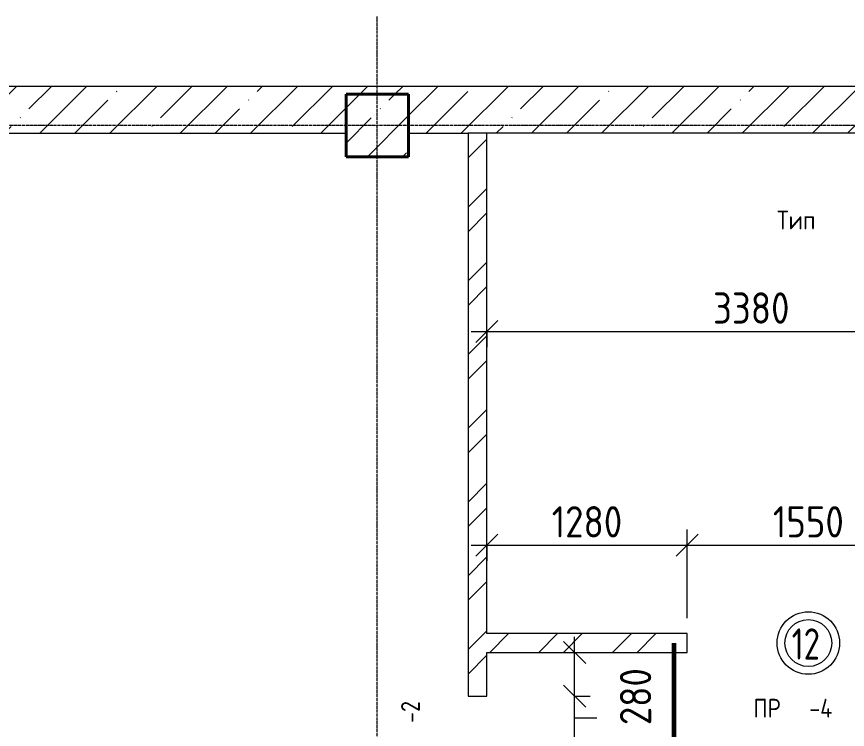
# Model space of a CAD drawing. Header units: millimetres. Extents: x -60946 to 138510, y -262288 to 24501.
# Drawn here: x -15906 to -10595, y 19943 to 24501 of the extents above; entities that cross this region are included whole.
import ezdxf

# ---------------------------------------------------------------- set-up
doc = ezdxf.new("R2010")
doc.units = ezdxf.units.MM
doc.linetypes.add('ADSK_Линия сетки', pattern=[25, 20, -2.5, 0, -2.5])
for name, color, linetype, lineweight in [('0) 1 вып перегородка', 7, 'Continuous', 60), ('Марки', 7, 'Continuous', 20), ('Марки дверей', 7, 'Continuous', 20), ('Несущие колонны', 7, 'Continuous', 18), ('Оси', 7, 'Continuous', 9), ('Размеры', 7, 'Continuous', 9), ('Стены внутренние', 7, 'Continuous', 18), ('Стены штриховка', 7, 'Continuous', 9)]:
    doc.layers.add(name, color=color, linetype=linetype, lineweight=lineweight)
doc.styles.add('GOST Common_3', font='', dxfattribs={"width": 0.9, "height": 200})
doc.styles.add('GOST Common_9', font='', dxfattribs={"width": 0.9, "height": 120})
doc.styles.add('GOST Common_B', font='', dxfattribs={"width": 0.8, "height": 200})
doc.styles.get('GOST Common_3').set_extended_font_data('GOST Common')
doc.styles.get('GOST Common_9').set_extended_font_data('GOST Common')
doc.styles.get('GOST Common_B').set_extended_font_data('GOST Common', bold=True)
doc.dimstyles.new('ADSK_Основной_2_0', dxfattribs={"dimscale": 304.8, "dimtxt": 201.142999, "dimasz": 0.463911, "dimexe": 0.328084, "dimexo": 0.328084, "dimgap": 0.164042, "dimtad": 1, "dimdec": 3, "dimrnd": 0.001, "dimdsep": 46, "dimtxsty": 'GOST Common_3', "dimblk1": 'OBLIQUE', "dimblk2": 'OBLIQUE', "dimsah": 1, "dimcen": 0.09, "dimdle": 0.328084, "dimazin": 2, "dimtfac": 1, "dimtdec": 4, "dimtix": 1, "dimtmove": 0, "dimatfit": 3, "dimfxl": 1, "dimtvp": 1, "dimtolj": 1, "dimtzin": 0, "dimlwd": 20, "dimlwe": 20, "dimarcsym": 2})
doc.dimstyles.new('ADSK_Основной_2_0_1', dxfattribs={"dimscale": 304.8, "dimtxt": 201.142999, "dimasz": 0.463911, "dimexe": 0.328084, "dimexo": 0.328084, "dimgap": 0.164042, "dimtad": 1, "dimdec": 3, "dimrnd": 0.001, "dimdsep": 46, "dimtxsty": 'GOST Common_3', "dimblk1": 'OBLIQUE', "dimblk2": 'OBLIQUE', "dimsah": 1, "dimcen": 0.09, "dimdle": 0.328084, "dimazin": 2, "dimtfac": 1, "dimtdec": 4, "dimtix": 1, "dimtmove": 1, "dimatfit": 3, "dimfxl": 1, "dimtvp": 1, "dimtolj": 1, "dimtzin": 0, "dimlwd": 20, "dimlwe": 20, "dimarcsym": 2})
pattern_1 = [(45, (0, 0), (-224.5064, 224.5064), []), (45, (224.5, 0), (-224.5064, 224.5064), [396.875, -79.375, 3.353, -76.022])]
pattern_2 = [(45, (0, 0), (-235.7317, 235.7317), []), (45, (157.15, 0), (-235.7317, 235.7317), [])]

# ---------------------------------------------------------------- blocks, each defined once
blk = doc.blocks.new('ADSK_КолоннаЖБ_Прямоугольная - 400x400 мм-1809659-Кладочный план подвала')
at = {"layer": 'Несущие колонны', "lineweight": 40}
for p, q in [((-200, 200), (200, 200)), ((-200, -200), (-200, 200)), ((200, 200), (200, -200)), ((200, -200), (-200, -200))]:
    blk.add_line(p, q, dxfattribs=at)
blk = doc.blocks.new('М_двери1 - Марка экземпляра 2-3719212-Кладочный план подвала')
at = {"layer": 'Марки дверей'}
for radius in [2, 1.5]:
    blk.add_circle((0, 0), radius, dxfattribs=at)
blk = doc.blocks.new('_Oblique')
at = {"color": 0, "linetype": 'ByBlock', "lineweight": -2}
blk.add_line((-0.5, -0.5), (0.5, 0.5), dxfattribs=at)
blk = doc.blocks.new('DIMBLOCK61-Кладочный план подвала')
at = {"layer": 'Defpoints', "color": 0, "transparency": 16777216}
for p in [(-12438.8, 20155), (-12338.8, 20155), (-12438.8, 19105)]:
    blk.add_point(p, dxfattribs=at)
at = {"layer": 'Размеры', "color": 0, "lineweight": 20, "transparency": 16777216}
for p, q in [((-12338.8, 19005), (-12338.8, 20255)), ((-12338.8, 20155), (-12238.8, 20155)), ((-12338.8, 19105), (-12238.8, 19105))]:
    blk.add_line(p, q, dxfattribs=at)
at = {"layer": 'Размеры', "color": 0, "lineweight": 20, "transparency": 16777216, "xscale": 141.4, "yscale": 141.4, "zscale": 141.4}
for p, rotation in [((-12338.8, 20155), 90), ((-12338.8, 19105), 270)]:
    blk.add_blockref('_Oblique', p, dxfattribs=dict(at, rotation=rotation))
at = {"layer": 'Размеры', "color": 0, "lineweight": 9, "transparency": 16777216, "insert": (-12488.8, 19630), "char_height": 200, "width": 560.473, "attachment_point": 5, "rotation": 90, "style": 'GOST Common_3'}
blk.add_mtext('\\A1;1050', dxfattribs=at)
blk = doc.blocks.new('DIMBLOCK62-Кладочный план подвала')
at = {"layer": 'Defpoints', "color": 0, "transparency": 16777216}
for p in [(-12438.8, 20435), (-12338.8, 20435), (-12438.8, 20155)]:
    blk.add_point(p, dxfattribs=at)
at = {"layer": 'Размеры', "color": 0, "lineweight": 20, "transparency": 16777216}
for p, q in [((-12338.8, 20055), (-12338.8, 20535)), ((-12338.8, 20435), (-12238.8, 20435)), ((-12338.8, 20155), (-12238.8, 20155)), ((-12338.8, 20013.6), (-12338.8, 20155)), ((-12197.4, 20013.6), (-12338.8, 20013.6))]:
    blk.add_line(p, q, dxfattribs=at)
at = {"layer": 'Размеры', "color": 0, "lineweight": 20, "transparency": 16777216, "xscale": 141.4, "yscale": 141.4, "zscale": 141.4}
for p, rotation in [((-12338.8, 20435), 90), ((-12338.8, 20155), 270)]:
    blk.add_blockref('_Oblique', p, dxfattribs=dict(at, rotation=rotation))
at = {"layer": 'Размеры', "color": 0, "lineweight": 9, "transparency": 16777216, "insert": (-12049.3, 19969.8), "char_height": 200, "width": 454.106, "attachment_point": 1, "rotation": 90, "line_spacing_factor": 1.022761, "style": 'GOST Common_3'}
blk.add_mtext('\\A1;280', dxfattribs=at)
blk = doc.blocks.new('DIMBLOCK63-Кладочный план подвала')
at = {"layer": 'Defpoints', "color": 0, "transparency": 16777216}
for p in [(-12900, 21220.2), (-11620, 21120.2), (-11620, 20555)]:
    blk.add_point(p, dxfattribs=at)
at = {"layer": 'Размеры', "color": 0, "lineweight": 20, "transparency": 16777216}
for p, q in [((-11620, 20655), (-11620, 21220.2)), ((-13000, 21120.2), (-11520, 21120.2)), ((-12900, 21120.2), (-12900, 21020.2))]:
    blk.add_line(p, q, dxfattribs=at)
at = {"layer": 'Размеры', "color": 0, "lineweight": 20, "transparency": 16777216, "xscale": 141.4, "yscale": 141.4, "zscale": 141.4, "rotation": 180}
blk.add_blockref('_Oblique', (-12900, 21120.2), dxfattribs=at)
at = {"layer": 'Размеры', "color": 0, "lineweight": 20, "transparency": 16777216, "xscale": 141.4, "yscale": 141.4, "zscale": 141.4}
blk.add_blockref('_Oblique', (-11620, 21120.2), dxfattribs=at)
at = {"layer": 'Размеры', "color": 0, "lineweight": 9, "transparency": 16777216, "insert": (-12260, 21270.2), "char_height": 200, "width": 560.473, "attachment_point": 5, "style": 'GOST Common_3'}
blk.add_mtext('\\A1;1280', dxfattribs=at)
blk = doc.blocks.new('DIMBLOCK64-Кладочный план подвала')
at = {"layer": 'Defpoints', "color": 0, "transparency": 16777216}
for p in [(-10070, 21120.2), (-11620, 20555), (-10070, 20555)]:
    blk.add_point(p, dxfattribs=at)
at = {"layer": 'Размеры', "color": 0, "lineweight": 20, "transparency": 16777216}
for p, q in [((-11620, 20655), (-11620, 21220.2)), ((-10070, 20655), (-10070, 21220.2)), ((-11720, 21120.2), (-9970, 21120.2))]:
    blk.add_line(p, q, dxfattribs=at)
at = {"layer": 'Размеры', "color": 0, "lineweight": 20, "transparency": 16777216, "xscale": 141.4, "yscale": 141.4, "zscale": 141.4, "rotation": 180}
blk.add_blockref('_Oblique', (-11620, 21120.2), dxfattribs=at)
at = {"layer": 'Размеры', "color": 0, "lineweight": 20, "transparency": 16777216, "xscale": 141.4, "yscale": 141.4, "zscale": 141.4}
blk.add_blockref('_Oblique', (-10070, 21120.2), dxfattribs=at)
at = {"layer": 'Размеры', "color": 0, "lineweight": 9, "transparency": 16777216, "insert": (-10845, 21270.2), "char_height": 200, "width": 560.473, "attachment_point": 5, "style": 'GOST Common_3'}
blk.add_mtext('\\A1;1550', dxfattribs=at)
blk = doc.blocks.new('DIMBLOCK74-Кладочный план подвала')
at = {"layer": 'Defpoints', "color": 0, "transparency": 16777216}
for p in [(-9520, 23085), (-12900, 22587.3), (-9520, 22487.3)]:
    blk.add_point(p, dxfattribs=at)
at = {"layer": 'Размеры', "color": 0, "lineweight": 20, "transparency": 16777216}
for p, q in [((-9520, 22985), (-9520, 22387.3)), ((-13000, 22487.3), (-9420, 22487.3)), ((-12900, 22487.3), (-12900, 22387.3))]:
    blk.add_line(p, q, dxfattribs=at)
at = {"layer": 'Размеры', "color": 0, "lineweight": 20, "transparency": 16777216, "xscale": 141.4, "yscale": 141.4, "zscale": 141.4, "rotation": 180}
blk.add_blockref('_Oblique', (-12900, 22487.3), dxfattribs=at)
at = {"layer": 'Размеры', "color": 0, "lineweight": 20, "transparency": 16777216, "xscale": 141.4, "yscale": 141.4, "zscale": 141.4}
blk.add_blockref('_Oblique', (-9520, 22487.3), dxfattribs=at)
at = {"layer": 'Размеры', "color": 0, "lineweight": 9, "transparency": 16777216, "insert": (-11210, 22637.3), "char_height": 200, "width": 605.475, "attachment_point": 5, "style": 'GOST Common_3'}
blk.add_mtext('\\A1;3380', dxfattribs=at)
blk = doc.blocks.new('DIMBLOCK87-Кладочный план подвала')
at = {"layer": 'Defpoints', "color": 0, "transparency": 16777216}
for p in [(-17656.4, 23755), (-17556.4, 23755), (-13850, 18855)]:
    blk.add_point(p, dxfattribs=at)
at = {"layer": 'Размеры', "color": 0, "lineweight": 20, "transparency": 16777216}
for p, q in [((-17556.4, 18755), (-17556.4, 23855)), ((-17556.4, 23755), (-17456.4, 23755)), ((-13950, 18855), (-17656.4, 18855))]:
    blk.add_line(p, q, dxfattribs=at)
at = {"layer": 'Размеры', "color": 0, "lineweight": 20, "transparency": 16777216, "xscale": 141.4, "yscale": 141.4, "zscale": 141.4}
for p, rotation in [((-17556.4, 23755), 90), ((-17556.4, 18855), 270)]:
    blk.add_blockref('_Oblique', p, dxfattribs=dict(at, rotation=rotation))
at = {"layer": 'Размеры', "color": 0, "lineweight": 9, "transparency": 16777216, "insert": (-17706.4, 21305), "char_height": 200, "width": 625.93, "attachment_point": 5, "rotation": 90, "style": 'GOST Common_3'}
blk.add_mtext('\\A1;4900', dxfattribs=at)

msp = doc.modelspace()

# ---------------------------------------------------------------- hatches: boundary and pattern name
at = {"layer": 'Несущие колонны', "lineweight": 9}
h = msp.add_hatch(dxfattribs=at)
h.set_pattern_fill('FP_3', color=256, style=0, pattern_type=2)
h.set_pattern_definition(pattern_1)
h.paths.add_polyline_path([(-13400, 23604.969), (-13400, 24004.969), (-13800, 24004.969), (-13800, 23604.969)])
at = {"layer": 'Стены внутренние', "lineweight": 9}
h = msp.add_hatch(dxfattribs=at)
h.set_pattern_fill('FP_3', color=256, style=0, pattern_type=2)
h.set_pattern_definition(pattern_1)
h.paths.add_polyline_path([(-3400, 23754.969), (-3400, 24004.969), (-3000, 24004.969), (-3000, 23754.969), (-2950, 23754.969), (-2950, 24054.969), (-19550, 24054.969), (-19550, 24004.969), (-19400, 24004.969), (-19400, 23754.969), (-13800, 23754.969), (-13800, 24004.969), (-13400, 24004.969), (-13400, 23754.969), (-9400, 23754.969), (-9400, 24004.969), (-9000, 24004.969), (-9000, 23754.969), (-4290.9359, 23754.969)])
h = msp.add_hatch(dxfattribs=at)
h.set_pattern_fill('FP_2', color=256, style=0, pattern_type=2)
h.set_pattern_definition(pattern_2)
h.paths.add_polyline_path([(-13020, 14804.969), (-12900, 14804.969), (-12900, 16229.969), (-13020, 16229.969), (-13020, 15315.6419)])
h.paths.add_polyline_path([(-13020, 17779.969), (-12900, 17779.969), (-12900, 19104.969), (-13020, 19104.969), (-13020, 17929.969)])
h.paths.add_polyline_path([(-12900, 20154.969), (-12900, 23754.969), (-13020, 23754.969), (-13020, 20154.969)])
h = msp.add_hatch(dxfattribs=at)
h.set_pattern_fill('FP_2', color=256, style=0, pattern_type=2)
h.set_pattern_definition(pattern_2)
h.paths.add_polyline_path([(-9770, 20434.969), (-9770, 20554.969), (-10070, 20554.969), (-10070, 20434.969)])
h.paths.add_polyline_path([(-11620, 20434.969), (-11620, 20554.969), (-12900, 20554.969), (-12900, 20434.969), (-12444.7237, 20434.969)])

# ---------------------------------------------------------------- linework, layer by layer
at = {"layer": '0) 1 вып перегородка'}
msp.add_line((-11705.0366, 20494.969), (-11705.0366, 19841.469), dxfattribs=at)
at = {"layer": 'Несущие колонны', "lineweight": 9}
for p, q in [((-13800, 23754.969), (-13800, 23604.969)), ((-13400, 23604.969), (-13400, 23754.969)), ((-13800, 23604.969), (-13400, 23604.969))]:
    msp.add_line(p, q, dxfattribs=at)
at = {"layer": 'Оси', "linetype": 'ADSK_Линия сетки', "lineweight": 5}
for p, q in [((-13600, -10973.8823), (-13600, 24500.9141)), ((-2497.4038, 23804.969), (-25240.0967, 23804.969))]:
    msp.add_line(p, q, dxfattribs=at)
at = {"layer": 'Стены внутренние', "lineweight": 5}
for p, q in [((-2950, 24054.969), (-19850, 24054.969)), ((-19400, 23754.969), (-13800, 23754.969)), ((-13400, 23754.969), (-13020, 23754.969)), ((-13020, 23754.969), (-13020, 20154.969)), ((-12900, 20554.969), (-12900, 23754.969)), ((-9400, 23754.969), (-12900, 23754.969)), ((-11620, 20554.969), (-12900, 20554.969)), ((-11620, 20434.969), (-11620, 20554.969)), ((-12900, 20154.969), (-12900, 20434.969)), ((-12900, 20434.969), (-11620, 20434.969)), ((-13020, 20154.969), (-12900, 20154.969))]:
    msp.add_line(p, q, dxfattribs=at)
at = {"layer": 'Стены штриховка', "lineweight": 9}
msp.add_line((-12900, 23754.969), (-13020, 23754.969), dxfattribs=at)

# ---------------------------------------------------------------- block references
at = {"layer": 'Марки дверей', "xscale": 99.99999999999993, "yscale": 99.99999999999993, "zscale": 99.99999999999993}
msp.add_blockref('М_двери1 - Марка экземпляра 2-3719212-Кладочный план подвала', (-10845, 20494.969), dxfattribs=at)
at = {"layer": 'Несущие колонны', "lineweight": 40, "rotation": 89.9999999999999}
msp.add_blockref('ADSK_КолоннаЖБ_Прямоугольная - 400x400 мм-1809659-Кладочный план подвала', (-13600, 23804.969), dxfattribs=at)

# ---------------------------------------------------------------- texts
at = {"layer": '0) 1 вып перегородка', "color": 116, "lineweight": 9, "true_color": 0x008040, "insert": (-11045, 23260.0068), "char_height": 120, "width": 673.4175, "attachment_point": 1, "style": 'GOST Common_9'}
msp.add_mtext('Тип', dxfattribs=at)
at = {"layer": 'Марки', "lineweight": 9, "char_height": 120, "attachment_point": 1, "style": 'GOST Common_9'}
for s, insert, width in [('ПР', (-11196.45, 20138.1806), 432.91125), ('-4', (-10839.2625, 20138.1806), 411.265687)]:
    msp.add_mtext(s, dxfattribs=dict(at, insert=insert, width=width))
at = {"layer": 'Марки', "lineweight": 9, "insert": (-13448.1645, 19983.8481), "char_height": 120, "width": 389.620125, "attachment_point": 1, "rotation": 90, "style": 'GOST Common_9'}
msp.add_mtext('-2', dxfattribs=at)
at = {"layer": 'Марки дверей', "lineweight": 5, "insert": (-10951.4574, 20588.6279), "char_height": 200, "width": 250.1265, "attachment_point": 1, "style": 'GOST Common_B'}
msp.add_mtext('12', dxfattribs=at)

# ---------------------------------------------------------------- dimensions: what is measured, and where the dimension line sits
at = {"layer": 'Размеры', "lineweight": 9}
for base, p1, p2, override, picture, middle in [((-17556.4083, 23754.969), (-13850, 18854.969), (-17656.3932, 23754.969), {"dimpost": '<>', "dimfxl": 6204.726333}, 'DIMBLOCK87-Кладочный план подвала', (-17706.4083, 21304.969)), ((-12338.8346, 20154.969), (-12438.8195, 19104.969), (-12438.8195, 20154.969), {"dimpost": '<>', "dimfxl": 1050}, 'DIMBLOCK61-Кладочный план подвала', (-12488.8346, 19629.969))]:
    dim = msp.add_linear_dim(base=base, p1=p1, p2=p2, angle=90, dimstyle='ADSK_Основной_2_0', override=override, dxfattribs=at)
    dim.commit()
    dim.dimension.update_dxf_attribs({"geometry": picture, "text_midpoint": middle})
for base, p1, p2, override, picture, middle in [((-9520, 22487.3313), (-12900, 22587.3162), (-9520, 23084.969), {"dimpost": '<>', "dimfxl": 3416.439415}, 'DIMBLOCK74-Кладочный план подвала', (-11210, 22637.3313)), ((-11620, 21120.1748), (-12900, 21220.1597), (-11620, 20554.969), {"dimpost": '<>', "dimfxl": 1442.525126}, 'DIMBLOCK63-Кладочный план подвала', (-12260, 21270.1748)), ((-10070, 21120.1748), (-11620, 20554.969), (-10070, 20554.969), {"dimpost": '<>', "dimfxl": 1550}, 'DIMBLOCK64-Кладочный план подвала', (-10845, 21270.1748))]:
    dim = msp.add_linear_dim(base=base, p1=p1, p2=p2, dimstyle='ADSK_Основной_2_0', override=override, dxfattribs=at)
    dim.commit()
    dim.dimension.update_dxf_attribs({"geometry": picture, "text_midpoint": middle})
dim = msp.add_linear_dim(base=(-12338.8346, 20434.969), p1=(-12438.8195, 20154.969), p2=(-12438.8195, 20434.969), angle=90, dimstyle='ADSK_Основной_2_0_1', override={"dimpost": '<>', "dimfxl": 280}, dxfattribs=at)
dim.commit()
dim.dimension.update_dxf_attribs({"geometry": 'DIMBLOCK62-Кладочный план подвала', "text_midpoint": (-12113.2791, 20027.0465), "dimtype": 160, "text_rotation": 90})

doc.saveas('drawing.dxf')
